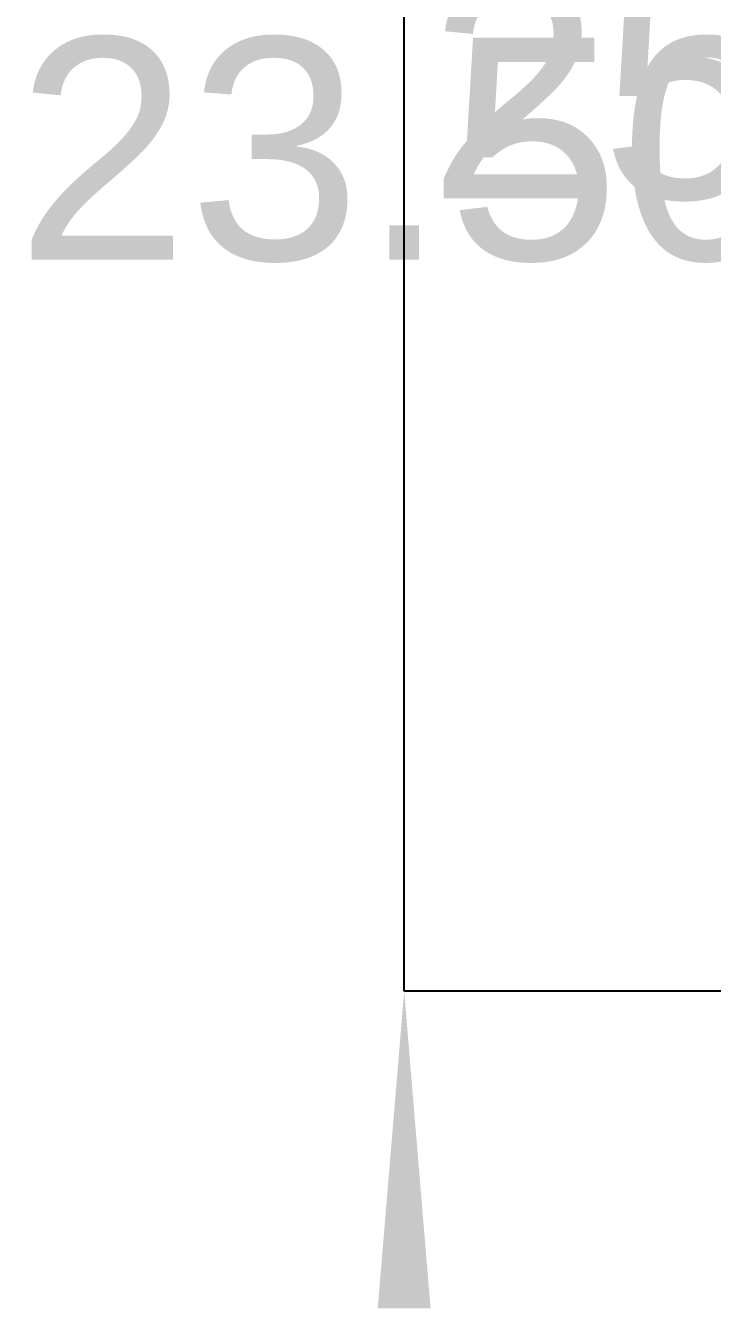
# Model space of a CAD drawing. Extents: x 97.2 to 170.2, y 87.9 to 131.3.
# Drawn here: x 97.24 to 108.06, y 90.44 to 110.66 of the extents above; entities that cross this region are included whole.
import ezdxf
from ezdxf.enums import TextEntityAlignment as Align

# ---------------------------------------------------------------- set-up
doc = ezdxf.new("R2010")
doc.units = 0
doc.layers.get('0').update_dxf_attribs({"linetype": 'CONTINUOUS'})
doc.layers.add('Dimension002', color=7, linetype='CONTINUOUS')
doc.layers.add('Dimension003', color=7, linetype='CONTINUOUS')
doc.styles.get("Standard").update_dxf_attribs({"font": 'arial.ttf'})
doc.dimstyles.get("Standard").update_dxf_attribs({"dimscale": 0, "dimtxt": 2.5, "dimasz": 2.5, "dimexe": 1.25, "dimexo": 0.625, "dimtad": 1, "dimtxsty": 'STANDARD', "dimcen": 2.5, "dimazin": 3, "dimtfac": 1, "dimtmove": 0, "dimatfit": 3})

# ---------------------------------------------------------------- blocks, each defined once
blk = doc.blocks.new('*Dimension002')
at = {"color": 0}
for points in [[(109.283, 125.435), (110.117, 125.435), (109.7, 120.435)], [(109.283, 90.435), (110.117, 90.435), (109.7, 95.435)]]:
    blk.add_solid(points, dxfattribs=at)
at = {"layer": 'Dimension002'}
for p, q in [((112.067, 120.435), (109.7, 120.435)), ((109.7, 120.435), (109.7, 95.435)), ((112.067, 95.435), (109.7, 95.435))]:
    blk.add_line(p, q, dxfattribs=at)
blk.add_text('25.00', height=3.5, dxfattribs=at).set_placement((109.7, 107.935), align=Align.CENTER)
blk = doc.blocks.new('*Dimension003')
at = {"color": 0}
for points in [[(102.788, 123.935), (103.621, 123.935), (103.205, 118.935)], [(102.788, 90.435), (103.621, 90.435), (103.205, 95.435)]]:
    blk.add_solid(points, dxfattribs=at)
at = {"layer": 'Dimension003'}
for p, q in [((116.467, 118.935), (103.205, 118.935)), ((103.205, 95.435), (103.205, 118.935)), ((115.447, 95.435), (103.205, 95.435))]:
    blk.add_line(p, q, dxfattribs=at)
blk.add_text('23.50', height=3.5, dxfattribs=at).set_placement((103.205, 106.968), align=Align.CENTER)

msp = doc.modelspace()

# ---------------------------------------------------------------- dimensions: what is measured, and where the dimension line sits
at = {"layer": 'Dimension002'}
dim = msp.add_linear_dim(base=(109.7, 107.935), p1=(112.067, 120.435), p2=(112.067, 95.435), angle=90, text='25.00', dimstyle='STANDARD', dxfattribs=at)
dim.commit()
dim.dimension.update_dxf_attribs({"geometry": '*Dimension002', "text_midpoint": (104.7, 107.935)})
at = {"layer": 'Dimension003'}
dim = msp.add_linear_dim(base=(103.205, 106.968), p1=(115.447, 95.435), p2=(116.467, 118.935), angle=90, text='23.50', dimstyle='STANDARD', dxfattribs=at)
dim.commit()
dim.dimension.update_dxf_attribs({"geometry": '*Dimension003', "text_midpoint": (108.2, 107.185)})

doc.saveas('drawing.dxf')
